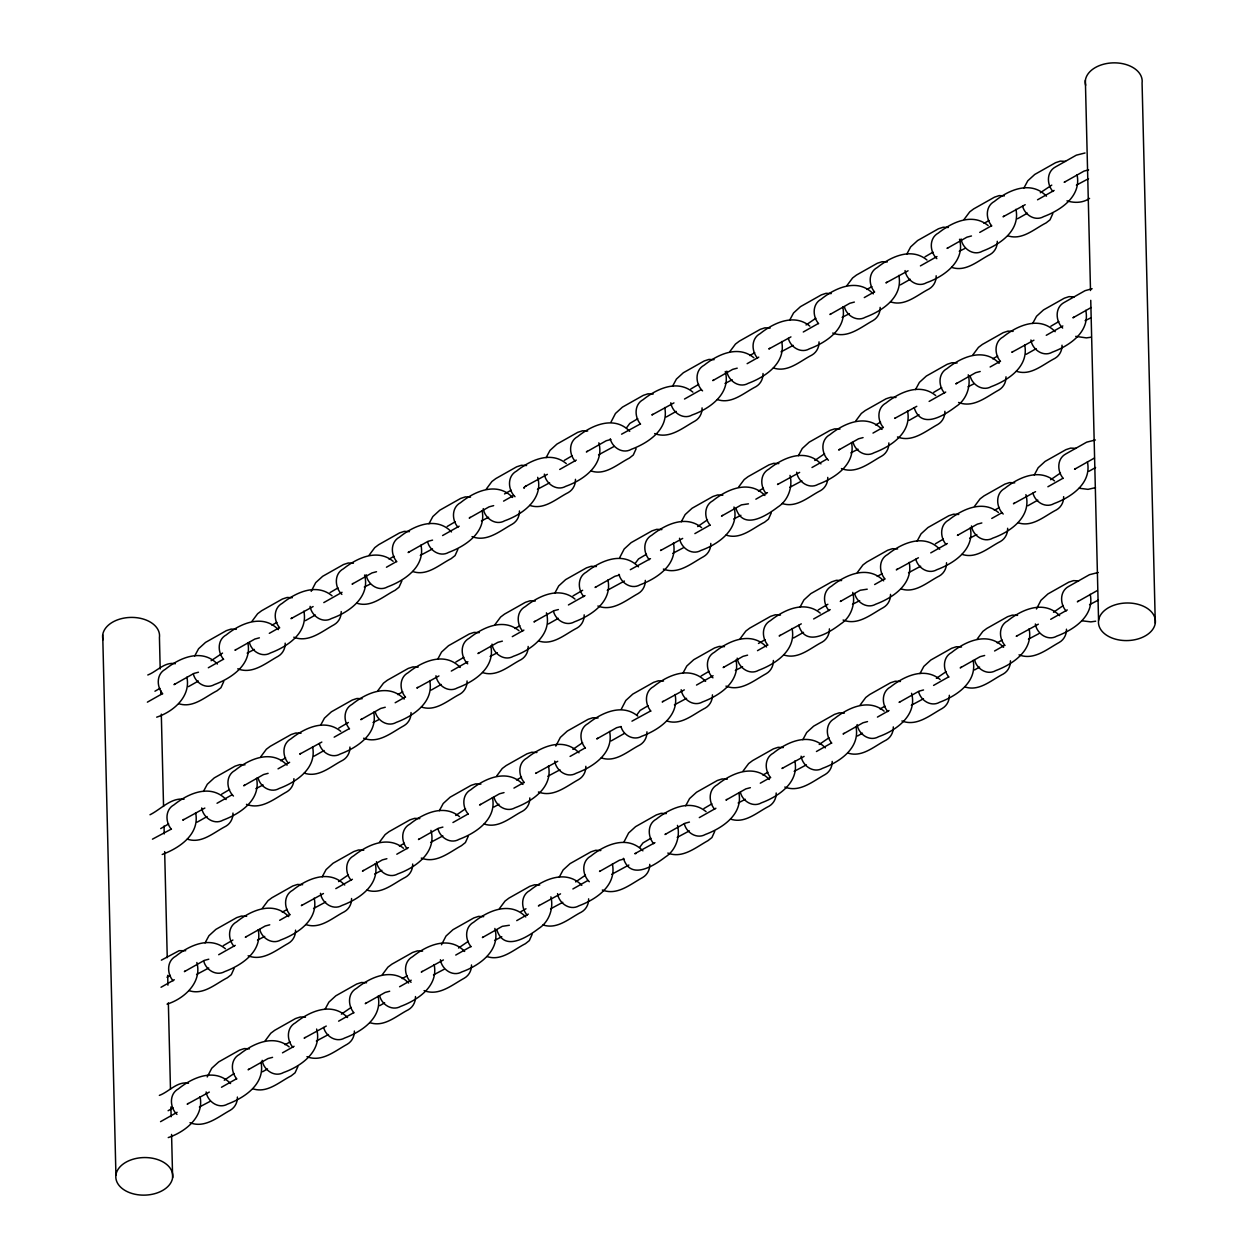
<?xml version="1.0" encoding="UTF-8"?>
<svg xmlns="http://www.w3.org/2000/svg" width="1258" height="1258" viewBox="0 0 1258 1258"><rect width="100%" height="100%" fill="white"/><g stroke="black" fill="none" stroke-linecap="round" stroke-linejoin="round"><path stroke-width="1.5" d="M232.966 813.061C233.139 818.455 230.481 823.597 225.764 826.286C213.923 832.246 201.705 844.102 187.332 839.133M285.189 643.153C285.377 648.546 282.72 653.688 277.987 656.377C265.8 663.029 252.654 674.681 237.762 668.816M237.4 1097.055C237.589 1102.448 234.931 1107.59 230.198 1110.295C218.011 1116.931 204.865 1128.583 189.989 1122.718M293.916 778.671C294.089 784.064 291.431 789.191 286.714 791.895C274.527 798.547 261.365 810.183 246.489 804.334M295.551 930.134C295.74 935.527 293.067 940.654 288.349 943.358C276.162 950.01 263.016 961.647 248.125 955.797M341.217 611.545C341.39 616.939 338.732 622.065 334.015 624.77C321.828 631.422 308.666 643.058 293.79 637.208M349.928 747.048C350.117 752.441 347.46 757.583 342.726 760.288C330.885 766.232 318.667 778.089 304.294 773.12M351.564 898.511C351.753 903.904 349.095 909.047 344.362 911.751C332.537 917.695 320.318 929.552 305.946 924.583M354.379 1031.041C354.552 1036.435 351.894 1041.577 347.177 1044.282C334.99 1050.917 321.844 1062.57 306.952 1056.704M411.036 712.563C411.224 717.956 408.567 723.098 403.834 725.787C391.663 732.439 378.501 744.091 363.625 738.226M412.687 864.026C412.86 869.42 410.202 874.562 405.485 877.251C393.644 883.21 381.426 895.067 367.053 890.098M415.486 996.556C415.675 1001.95 413.001 1007.092 408.284 1009.797C396.443 1015.741 384.225 1027.597 369.852 1022.628M467.064 680.955C467.237 686.349 464.579 691.475 459.862 694.18C448.021 700.14 435.803 711.981 421.43 707.027M519.444 510.952C519.633 516.346 516.975 521.488 512.258 524.177C500.071 530.829 486.909 542.465 472.033 536.616M471.498 964.949C471.687 970.343 469.03 975.485 464.296 978.174C452.125 984.825 438.963 996.462 424.088 990.612M528.171 646.455C528.36 651.848 525.687 656.99 520.969 659.695C509.128 665.655 496.91 677.496 482.537 672.543M529.807 797.918C529.995 803.312 527.338 808.454 522.605 811.158C510.779 817.102 498.561 828.959 484.188 824.006M575.472 479.329C575.661 484.723 572.988 489.865 568.27 492.57C556.429 498.514 544.211 510.371 529.838 505.417M584.184 614.847C584.372 620.241 581.715 625.383 576.982 628.072C565.156 634.032 552.938 645.889 538.566 640.92M585.835 766.311C586.024 771.704 583.35 776.846 578.633 779.535C566.446 786.187 553.3 797.839 538.408 791.974M588.634 898.841C588.823 904.235 586.165 909.377 581.432 912.081C569.591 918.025 557.373 929.882 543 924.913M645.307 580.363C645.48 585.756 642.822 590.898 638.105 593.587C625.918 600.239 612.772 611.891 597.88 606.026M646.942 731.826C647.131 737.219 644.473 742.362 639.74 745.051C627.899 751.01 615.681 762.867 601.308 757.898M702.074 407.891C702.247 413.284 699.59 418.427 694.872 421.115C682.685 427.767 669.539 439.419 654.647 433.554M649.741 864.356C649.93 869.75 647.272 874.892 642.539 877.581C630.368 884.232 617.206 895.885 602.33 890.019M710.786 543.409C710.974 548.803 708.317 553.929 703.584 556.634C691.397 563.285 678.251 574.922 663.375 569.072M712.437 694.872C712.61 700.266 709.952 705.392 705.235 708.097C693.394 714.057 681.176 725.897 666.803 720.944M763.024 373.5C763.197 378.894 760.54 384.02 755.822 386.725C743.981 392.685 731.763 404.526 717.39 399.572M773.371 660.466C773.56 665.859 770.902 671.001 766.185 673.706C753.998 680.342 740.836 691.994 725.96 686.129M819.037 341.877C819.225 347.271 816.568 352.413 811.835 355.118C799.994 361.062 787.791 372.918 773.403 367.949M776.186 792.996C776.375 798.39 773.701 803.532 768.984 806.236C757.143 812.196 744.925 824.037 730.552 819.084M827.764 477.395C827.937 482.789 825.279 487.931 820.562 490.62C808.721 496.58 796.503 508.436 782.13 503.467M829.399 628.858C829.588 634.252 826.915 639.394 822.197 642.083C810.356 648.043 798.138 659.9 783.765 654.931M880.144 307.392C880.333 312.786 877.675 317.928 872.942 320.617C860.771 327.269 847.609 338.921 832.733 333.055M832.198 761.389C832.387 766.782 829.73 771.925 824.996 774.614C812.81 781.265 799.663 792.917 784.788 787.052M888.871 442.91C889.06 448.304 886.387 453.446 881.669 456.135C869.482 462.787 856.336 474.423 841.445 468.574M890.507 594.374C890.695 599.767 888.038 604.894 883.305 607.598C871.118 614.25 857.972 625.886 843.096 620.037M936.172 275.785C936.361 281.179 933.688 286.305 928.97 289.01C917.129 294.97 904.911 306.81 890.538 301.857M893.306 726.904C893.495 732.298 890.837 737.44 886.104 740.129C874.279 746.088 862.06 757.945 847.688 752.976M944.884 411.287C945.072 416.681 942.415 421.823 937.682 424.528C925.511 431.164 912.349 442.816 897.473 436.951M946.535 562.751C946.708 568.144 944.05 573.286 939.333 575.991C927.492 581.935 915.274 593.792 900.901 588.838M997.28 241.284C997.468 246.678 994.811 251.82 990.077 254.525C978.237 260.485 966.034 272.326 951.646 267.372M949.334 695.281C949.523 700.675 946.849 705.817 942.132 708.521C929.945 715.173 916.799 726.809 901.907 720.96M1006.007 376.802C1006.18 382.196 1003.522 387.338 998.805 390.043C986.618 396.679 973.456 408.331 958.58 402.466M1007.642 528.266C1007.831 533.659 1005.158 538.801 1000.44 541.49C988.599 547.45 976.381 559.307 962.008 554.338M1010.441 660.796C1010.63 666.19 1007.972 671.332 1003.239 674.036C991.398 679.98 979.196 691.837 964.807 686.884M1062.019 345.195C1062.208 350.589 1059.535 355.731 1054.817 358.42C1042.976 364.38 1030.758 376.221 1016.385 371.267M1063.655 496.658C1063.843 502.052 1061.186 507.178 1056.453 509.883C1044.627 515.843 1032.409 527.684 1018.036 522.73M1066.47 629.189C1066.642 634.582 1063.985 639.724 1059.267 642.413C1047.081 649.065 1033.919 660.717 1019.043 654.852M223.782 681.443L220.952 687.701L217.036 690.784C205.196 696.728 192.993 708.584 178.62 703.631M234.13 968.424L231.299 974.683L227.399 977.749C215.558 983.709 203.34 995.565 188.967 990.596M297.894 1066.564L295.064 1072.807L291.148 1075.889C279.307 1081.849 267.105 1093.705 252.732 1088.736M401.852 580.944L399.022 587.203L395.122 590.285C383.281 596.229 371.063 608.086 356.69 603.132M457.881 549.337L455.05 555.596L451.135 558.662C439.294 564.622 427.091 576.479 412.718 571.509M468.228 836.303L465.397 842.561L461.497 845.643C449.31 852.295 436.164 863.931 421.273 858.082M532.15 934.348L529.319 940.607L525.419 943.689C513.579 949.648 501.36 961.489 486.988 956.536M636.123 448.744L633.293 455.003L629.377 458.085C617.536 464.029 605.334 475.886 590.961 470.917M714.764 831.302L711.934 837.545L708.034 840.627C695.847 847.279 682.701 858.931 667.809 853.066M771.264 512.902L768.449 519.161L764.534 522.243C752.693 528.187 740.49 540.044 726.102 535.09M1052.836 213.577L1050.005 219.836L1046.106 222.902C1034.265 228.862 1022.046 240.718 1007.674 235.749M194.723 655.921L198.591 648.735L205.541 642.398L226.377 630.635L231.095 629.079L236.284 629.33M203.434 791.439L207.303 784.253L214.253 777.9L235.104 766.138L239.822 764.597L244.996 764.848M311.198 591.354L315.711 582.627L322.677 576.29L343.513 564.528L348.23 562.986L353.404 563.238M205.07 942.902L208.954 935.716L215.904 929.363L236.74 917.601L241.457 916.06L246.647 916.311M320.57 725.331L324.438 718.145L331.389 711.808L352.24 700.046L356.942 698.489L362.131 698.74M428.978 523.721L432.846 516.535L439.797 510.198L460.648 498.435L465.35 496.879L470.539 497.13M207.224 1076.958L211.753 1068.246L218.703 1061.909L239.539 1050.147L244.256 1048.59L249.446 1048.842M322.205 876.795L326.074 869.608L333.024 863.271L353.875 851.509L358.593 849.952L363.766 850.204M437.69 659.239L441.574 652.037L448.524 645.7L469.36 633.938L474.077 632.397L479.267 632.648M546.114 457.629L549.982 450.427L556.932 444.09L577.768 432.327L582.485 430.786L587.675 431.038M325.004 1009.341L328.888 1002.139L335.839 995.801L356.674 984.039L361.392 982.498L366.581 982.75M439.341 810.702L443.209 803.5L450.16 797.163L471.011 785.401L475.713 783.86L480.902 784.111M610.948 422.201L615.461 413.473L622.427 407.136L643.263 395.374L647.98 393.817L653.154 394.068M554.825 593.131L558.694 585.945L565.644 579.608L586.495 567.845L591.213 566.289L596.386 566.54M672.543 386.269L676.411 379.083L683.377 372.73L704.213 360.967L708.93 359.426L714.104 359.678M441.495 944.758L446.008 936.046L452.959 929.693L473.81 917.931L478.527 916.39L483.701 916.642M619.659 557.703L624.188 548.991L631.139 542.638L651.974 530.876L656.692 529.335L661.881 529.587M555.816 746.12L560.345 737.408L567.295 731.071L588.131 719.309L592.848 717.752L598.037 718.004M681.27 521.787L685.138 514.585L692.089 508.248L712.924 496.485L717.642 494.944L722.831 495.196M621.31 709.166L625.824 700.454L632.774 694.101L653.625 682.339L658.343 680.798L663.516 681.05M789.678 320.161L793.546 312.975L800.497 306.637L821.348 294.875L826.05 293.318L831.239 293.586M559.275 877.125L563.144 869.938L570.094 863.601L590.946 851.839L595.647 850.282L600.837 850.534M682.905 673.25L686.774 666.048L693.724 659.711L714.575 647.949L719.277 646.408L724.466 646.659M624.11 841.696L628.623 832.985L635.589 826.648L656.424 814.885L661.142 813.328L666.315 813.58M798.39 455.679L802.258 448.493L809.224 442.14L830.06 430.378L834.777 428.836L839.951 429.088M906.814 254.069L910.682 246.867L917.632 240.53L938.468 228.767L943.185 227.226L948.375 227.478M685.704 805.78L689.573 798.578L696.539 792.241L717.375 780.479L722.092 778.938L727.266 779.189M800.041 607.142L803.909 599.956L810.86 593.603L831.695 581.841L836.413 580.3L841.602 580.551M915.525 389.571L919.394 382.385L926.344 376.048L947.195 364.285L951.913 362.744L957.086 362.996M1023.933 187.961L1027.802 180.775L1034.768 174.437L1055.604 162.675L1060.321 161.118L1065.495 161.37M802.84 739.673L806.708 732.486L813.659 726.149L834.51 714.387L839.212 712.83L844.401 713.082M917.161 541.034L921.045 533.848L927.995 527.511L948.831 515.749L953.548 514.192L958.738 514.459M1032.661 323.479L1036.529 316.277L1043.48 309.94L1064.331 298.177L1069.033 296.636L1074.222 296.888M919.975 673.58L923.844 666.378L930.794 660.041L951.63 648.279L956.347 646.738L961.537 646.989M1034.296 474.942L1038.165 467.74L1045.115 461.403L1065.966 449.641L1070.684 448.1L1075.857 448.351M1036.45 608.998L1040.979 600.286L1047.93 593.933L1068.765 582.171L1073.483 580.63L1078.672 580.881M252.025 621.248L257.638 613.715L261.554 610.775L282.405 599.012L287.123 597.471L292.296 597.723M369.16 555.155L374.774 547.623L378.689 544.683L399.525 532.92L404.243 531.363L409.432 531.615M260.752 756.766L266.366 749.233L270.281 746.293L291.117 734.53L295.834 732.989L301.024 733.241M486.296 489.048L491.909 481.515L495.825 478.575L516.661 466.812L521.378 465.271L526.567 465.523M377.872 690.658L383.486 683.141L387.417 680.185L408.252 668.423L412.97 666.882L418.143 667.133M262.387 908.229L268.001 900.697L271.917 897.756L292.768 885.994L297.47 884.453L302.659 884.704M495.007 624.566L500.621 617.033L504.537 614.093L525.388 602.33L530.09 600.774L535.279 601.025M626.453 427.924L629.802 423.427L637.759 418.741M379.523 842.121L385.137 834.589L389.052 831.648L409.888 819.886L414.605 818.345L419.795 818.596M265.186 1040.759L270.8 1033.227L274.716 1030.286L295.567 1018.524L300.285 1016.983L305.458 1017.235M729.86 351.595L735.474 344.063L739.389 341.122L760.225 329.36L764.943 327.819L770.132 328.071M496.658 776.029L502.256 768.496L506.188 765.556L527.023 753.794L531.741 752.237L536.914 752.488M635.164 563.442L638.514 558.945L646.486 554.259M382.322 974.667L387.936 967.135L391.851 964.194L412.703 952.432L417.404 950.875L422.594 951.127M846.996 285.487L852.594 277.971L856.525 275.015L877.361 263.252L882.078 261.711L887.252 261.963M738.572 487.113L744.186 479.581L748.101 476.64L768.952 464.878L773.67 463.321L778.844 463.573M499.457 908.559L505.071 901.027L508.987 898.086L529.822 886.324L534.54 884.783L539.729 885.034M636.8 714.89L640.165 710.393L648.122 705.722M964.115 219.395L969.729 211.863L973.645 208.922L994.496 197.16L999.198 195.603L1004.387 195.871M855.707 421.005L861.321 413.473L865.237 410.533L886.088 398.77L890.79 397.229L895.979 397.481M740.223 638.577L745.837 631.044L749.752 628.104L770.588 616.341L775.305 614.785L780.495 615.036M639.614 847.436L642.964 842.939L650.921 838.253M972.843 354.913L978.457 347.381L982.372 344.425L1003.208 332.662L1007.925 331.121L1013.115 331.373M857.343 572.469L862.957 564.936L866.872 561.996L887.723 550.233L892.441 548.692L897.614 548.944M743.022 771.107L748.636 763.575L752.551 760.634L773.387 748.872L778.104 747.315L783.294 747.567M974.478 506.376L980.092 498.844L984.008 495.888L1004.859 484.126L1009.561 482.585L1014.75 482.836M860.158 704.999L865.771 697.467L869.687 694.526L890.522 682.764L895.24 681.223L900.429 681.474M977.277 638.907L982.891 631.374L986.807 628.434L1007.658 616.672L1012.375 615.115L1017.549 615.366M211.108 660.717L222.54 653.075M806.064 324.957L815.844 318.243M338.591 881.591L348.372 874.876M697.655 526.567L707.436 519.853M455.726 815.483L465.507 808.784M224.27 1080.229L234.051 1073.514M1040.319 192.757L1051.767 185.115M814.775 460.475L824.556 453.761M572.862 749.391L582.627 742.676M341.405 1014.121L351.171 1007.406M458.525 948.013L468.306 941.314M575.661 881.921L585.442 875.206M1050.682 479.723L1060.463 473.024M819.225 744.469L829.006 737.754M936.361 678.361L946.142 671.646M1053.496 612.269L1063.262 605.554M330.052 592.581L338.009 587.911M447.172 526.489L455.144 521.803M564.307 460.381L572.28 455.695M690.752 389.021L698.709 384.35M160.694 828.597L168.651 823.911M221.644 794.191L229.601 789.521M338.764 728.099L348.387 722.485M925.007 256.821L932.98 252.15M455.899 661.991L463.856 657.321M573.035 595.899L582.658 590.285M223.279 945.654L232.903 940.04M933.719 392.339L941.692 387.653M1050.855 326.231L1058.827 321.561M701.099 676.002L709.072 671.316M818.235 609.91L827.858 604.28M935.37 543.802L943.327 539.116M703.914 808.532L711.871 803.862M174.941 683.943L174.013 684.651L193.921 673.423L198.45 672.228M235.891 649.553L234.963 650.26L254.871 639.033L259.384 637.837M291.903 617.945L290.991 618.653L313.1 606.545M353.026 583.445L352.098 584.152L372.006 572.925L376.519 571.73M409.039 551.837L408.127 552.545L428.019 541.317L432.548 540.122M470.146 517.352L469.234 518.06L489.126 506.832L493.655 505.637M526.174 485.73L525.246 486.437L547.356 474.345M587.282 451.245L586.37 451.952L606.262 440.725L610.79 439.529M652.76 414.291L651.848 414.998L673.958 402.89M713.711 379.9L712.799 380.608L732.691 369.365L737.219 368.169M769.739 348.277L768.811 348.985L790.936 336.892M830.846 313.792L829.934 314.5L849.826 303.272L854.355 302.077M183.652 819.461L182.74 820.169L204.85 808.061M886.874 282.185L885.947 282.893L908.056 270.784M244.602 785.071L243.69 785.778L263.582 774.535L268.111 773.34M947.982 247.7L947.054 248.392L966.962 237.164L971.475 235.969M300.631 753.448L299.703 754.155L321.828 742.063M1003.994 216.077L1003.082 216.785L1025.191 204.692M361.738 718.963L360.826 719.67L380.718 708.443L385.247 707.248M1065.117 181.592L1064.189 182.3L1084.082 171.072L1088.61 169.877M417.75 687.355L416.838 688.063L438.948 675.955M478.873 652.871L477.946 653.562L497.854 642.335L502.367 641.14M534.886 621.248L533.974 621.955L553.866 610.728L558.395 609.532M595.993 586.763L595.081 587.47L614.973 576.243L619.502 575.048M661.488 549.809L660.56 550.517L682.685 538.408M722.438 515.403L721.51 516.11L741.418 504.883L748.447 503.829M778.45 483.795L777.538 484.503L799.648 472.395M839.573 449.31L838.646 450.018L858.554 438.79L863.067 437.595M895.586 417.687L894.674 418.395L916.783 406.303M185.303 970.924L184.376 971.632L204.283 960.404L208.797 959.209M956.693 383.203L955.781 383.91L975.673 372.683L980.202 371.487M246.254 936.534L245.326 937.241L265.234 925.998L269.747 924.803M1012.721 351.595L1011.794 352.303L1033.919 340.195M302.266 904.911L301.354 905.618L323.463 893.526M1073.829 317.11L1072.917 317.818L1091.142 307.518M363.373 870.426L362.461 871.134L382.353 859.906L386.882 858.711M419.401 838.819L418.474 839.526L438.382 828.283L442.895 827.088M480.509 804.334L479.597 805.026L499.489 793.798L504.018 792.603M536.537 772.711L535.609 773.418L557.719 761.31M597.644 738.226L596.717 738.933L616.624 727.706L621.138 726.511M663.123 701.272L662.211 701.98L684.321 689.871M724.073 666.866L723.161 667.573L743.053 656.346L747.582 655.151M780.102 635.259L779.174 635.966L801.283 623.858M841.209 600.774L840.297 601.481L860.189 590.254L867.234 589.184M188.102 1103.455L187.19 1104.162L209.3 1092.07M897.221 569.151L896.309 569.858L918.419 557.766M249.053 1069.064L248.125 1069.772L268.033 1058.544L272.561 1057.349M958.344 534.666L957.417 535.373L977.324 524.146L981.838 522.951M305.065 1037.441L304.153 1038.149L326.262 1026.056M1014.357 503.058L1013.445 503.766L1035.554 491.658M366.188 1002.956L365.26 1003.664L385.168 992.436L389.681 991.241M1075.464 468.574L1074.552 469.265L1094.444 458.038M422.201 971.349L421.288 972.057L443.398 959.948M483.308 936.864L482.396 937.572L502.288 926.328L509.333 925.275M539.336 905.241L538.408 905.949L560.533 893.856M600.443 870.756L599.531 871.464L619.423 860.236L623.952 859.041M665.938 833.802L665.01 834.51L684.918 823.282L689.431 822.087M726.888 799.412L725.96 800.104L745.852 788.876L750.381 787.681M782.901 767.789L781.973 768.496L804.098 756.404M844.008 733.304L843.096 734.012L862.988 722.784L867.517 721.589M900.036 701.697L899.108 702.389L919.016 691.161L923.529 689.966M961.143 667.196L960.216 667.904L980.124 656.676L984.652 655.481M1017.156 635.589L1016.244 636.296L1038.353 624.188M1078.279 601.104L1077.351 601.811L1097.259 590.584M149.985 814.759C160.772 809.46 171.072 797.352 184.045 799.239M147.799 674.98C156.81 671.583 164.829 661.441 175.334 663.737M154.954 691.208L159.939 688.393M271.932 625.195L276.902 622.395M389.052 559.102L394.037 556.288M504.537 493.938L511.157 490.195M749.752 355.542L754.737 352.727M866.888 289.434L871.857 286.635M984.023 223.342L988.992 220.527M147.375 702.153L162.298 693.724M208.325 667.762L223.248 659.334M269.306 633.34L279.26 627.726M323.793 602.598L342.034 592.298M386.442 567.232L396.396 561.618M442.58 535.546L459.17 526.19M503.577 501.124L513.531 495.51M559.716 469.454L576.29 460.098M640.118 424.072L621.594 434.183M684.494 399.038L701.068 389.681M747.142 363.672L758.747 357.13M803.28 332.002L818.203 323.573M864.277 297.58L874.216 291.966M920.416 265.894L936.99 256.538M979.746 232.416L991.351 225.858M1037.535 199.802L1054.125 190.43M188.433 686.648L198.387 681.034M254.352 649.442L247.166 653.122M305.395 620.65L315.349 615.036M369.821 584.278L364.301 587.03M432.485 548.928L420.314 555.407M488.623 517.242L481.421 520.922M549.604 482.82L537.449 489.315M614.046 446.464L598.556 454.83M666.268 416.996L676.206 411.382M732.187 379.79L725.001 383.47M793.185 345.368L781.014 351.863M849.323 313.698L842.121 317.362M900.366 284.89L910.305 279.276M964.792 248.518L959.256 251.27M1017.486 218.782L1027.44 213.168M1088.547 178.683L1076.392 185.162M156.684 717.17C173.415 711.714 191.012 696.507 186.876 677.166M1089.57 198.371C1083.012 202.994 1074.442 203.198 1066.988 200.855M280.644 760.713L285.613 757.898M397.78 694.605L402.749 691.806M514.899 628.513L519.884 625.698M758.48 491.06L763.449 488.246M875.599 424.952L880.584 422.138M992.735 358.844L997.704 356.045M171.009 829.242L152.454 839.165M217.036 803.264L231.959 794.852M278.034 768.842L289.639 762.301M334.172 737.172L349.095 728.744M395.169 702.75L405.107 697.136M451.308 671.064L467.882 661.708M512.289 636.642L523.894 630.101M568.427 604.956L585.017 595.6M650.496 558.646L630.321 569.701M694.872 533.612L709.795 525.184M755.854 499.19L767.474 492.633M811.992 467.504L826.915 459.091M872.989 433.082L882.943 427.468M929.127 401.412L945.717 392.056M990.125 366.99L1000.079 361.376M1046.263 335.304L1062.837 325.948M197.144 822.166L207.098 816.552M263.079 784.961L255.877 788.64M314.123 756.152L324.061 750.539M378.548 719.796L373.013 722.532M431.242 690.06L441.196 684.446M497.335 652.76L490.148 656.44M548.378 623.952L558.332 618.338M624.424 581.039L607.284 590.332M683.267 547.828L672.763 553.378M740.899 515.308L733.713 518.988M801.896 480.886L789.725 487.365M858.035 449.2L850.848 452.88M909.078 420.392L919.032 414.778M973.503 384.036L967.968 386.788M1026.214 354.3L1036.152 348.686M1090.639 317.944L1085.104 320.68M162.203 854.481C179.611 847.986 200.085 834.085 195.603 812.684M161.37 960.153L179.155 950.686L185.697 950.702M166.984 977.246L170.286 975.375M282.279 912.176L287.264 909.361M399.415 846.068L404.4 843.269M516.551 779.976L521.52 777.161M758.464 643.451L765.084 639.709M877.251 576.416L882.22 573.601M994.37 510.308L999.355 507.509M161.04 987.263L174.312 979.762M218.688 954.728L235.262 945.371M279.669 920.306L289.623 914.692M335.807 888.635L352.397 879.279M396.805 854.213L408.41 847.656M452.943 822.528L467.866 814.099M513.94 788.106L523.878 782.492M570.078 756.42L585.001 748.007M650.48 711.053L631.956 721.164M696.507 685.075L713.097 675.719M757.505 650.653L767.459 645.039M813.643 618.967L830.217 609.611M874.64 584.545L884.578 578.932M930.763 552.875L947.353 543.519M991.76 518.453L1001.714 512.839M1047.898 486.767L1062.821 478.354M208.734 968.015L196.578 974.494M264.715 936.424L257.528 940.103M325.712 902.002L313.541 908.496M381.85 870.332L374.664 873.995M442.847 835.91L430.676 842.388M494.001 807.023L498.97 804.224M559.967 769.802L547.812 776.28M611.136 740.931L624.393 733.445M686.569 698.363L674.398 704.842M742.55 666.771L735.348 670.451M793.594 637.963L803.532 632.349M859.67 600.664L852.484 604.343M920.667 566.242L908.512 572.736M976.806 534.571L969.619 538.235M1027.849 505.763L1037.803 500.149M1088.956 471.278L1095.592 467.52M167.047 1004.136C184.376 998.758 202.334 982.231 196.846 962.512M159.357 1095.388C168.965 1091.928 177.362 1080.937 188.496 1083.248M168.116 1110.72L173.101 1107.905M285.094 1044.706L290.063 1041.907M402.214 978.598L407.199 975.799M521.016 911.563L525.986 908.763M762.914 775.054L767.899 772.239M880.05 708.946L885.019 706.147M997.185 642.854L1002.154 640.039M160.537 1121.664L177.111 1112.308M221.487 1087.258L236.41 1078.845M282.484 1052.836L294.089 1046.294M338.606 1021.166L353.545 1012.737M399.604 986.744L411.209 980.186M455.742 955.058L470.665 946.645M516.739 920.636L528.344 914.094M572.877 888.966L587.801 880.537M654.946 842.64L634.771 853.695L636.123 853.459M699.306 817.606L715.896 808.249M760.304 783.184L770.258 777.57M816.442 751.498L831.365 743.085M877.439 717.091L889.044 710.534M933.578 685.406L948.501 676.977M994.575 650.984L1004.513 645.37M1050.697 619.298L1067.287 609.941M209.882 1101.489L199.377 1107.04M262.545 1071.769L267.514 1068.954M328.511 1034.532L316.356 1041.026M379.68 1005.661L384.649 1002.862M443.98 969.368L433.475 974.919M501.785 936.754L494.598 940.434M562.766 902.332L550.611 908.826M628.858 865.032L611.718 874.326M689.368 830.893L677.213 837.372M745.349 799.302L738.163 802.981M806.347 764.88L794.175 771.358M857.5 736.009L862.485 733.194M923.466 698.772L911.311 705.266M974.635 669.901L979.605 667.102M1038.951 633.607L1028.446 639.158M1098.391 600.066L1089.554 604.673M168.242 1137.578C185.303 1131.901 204.346 1116.821 200.038 1096.677M1095.451 487.664L1088.028 489.346L1079.144 488.246M1085.025 152.989L1076.329 155.174L1055.478 166.937C1046.42 171.764 1046.703 184.407 1052.899 191.452M1092.117 288.727L1085.041 290.692L1064.205 302.455C1054.629 307.565 1055.525 321.293 1062.664 328.071M1091.252 337.207L1086.393 337.883L1075.716 336.373M1095.388 439.97L1086.692 442.156L1065.841 453.918C1056.783 458.745 1057.066 471.388 1063.262 478.433M1098.187 572.5L1089.491 574.686L1068.64 586.448C1059.598 591.276 1059.865 603.919 1066.061 610.963M1095.702 621.2L1090.828 621.877L1081.943 620.776M988.096 225.544C972.497 212.618 952.039 222.147 938.358 233.044C928.766 238.155 929.678 251.867 936.817 258.661M926.989 260.029C911.39 247.103 890.931 256.648 877.235 267.529C868.193 272.357 868.46 285 874.656 292.045M935.716 395.547C920.117 382.621 899.643 392.15 885.962 403.047C876.905 407.859 877.172 420.518 883.368 427.547M1054.487 480.902C1038.888 467.976 1018.414 477.521 1004.733 488.403C995.157 493.513 996.053 507.241 1003.208 514.035M809.853 326.137C794.254 313.211 773.796 322.74 760.115 333.637C751.057 338.449 751.325 351.108 757.52 358.137M998.459 512.509C982.86 499.599 962.401 509.128 948.705 520.026C939.663 524.838 939.93 537.496 946.126 544.525M753.841 357.744C738.242 344.818 717.783 354.363 704.087 365.245C694.51 370.355 695.407 384.083 702.562 390.876M692.891 392.134C677.291 379.224 656.833 388.753 643.137 399.635C634.079 404.463 634.362 417.121 640.558 424.15M701.618 527.652C686.003 514.726 665.545 524.271 651.864 535.153C642.807 539.981 643.074 552.624 649.27 559.668M940.151 679.54C924.551 666.614 904.093 676.144 890.397 687.041C881.355 691.869 881.622 704.511 887.818 711.556M820.216 613.102C804.617 600.192 784.159 609.721 770.462 620.603C761.42 625.43 761.688 638.073 767.883 645.118M566.289 463.589C550.689 450.663 530.231 460.192 516.535 471.09C506.958 476.2 507.87 489.912 515.009 496.706M884.138 711.147C868.539 698.237 848.065 707.767 834.384 718.648C825.327 723.476 825.61 736.119 831.79 743.163M575.016 599.091C559.417 586.181 538.943 595.71 525.262 606.608C516.205 611.419 516.472 624.078 522.668 631.107M518.988 630.714C503.389 617.788 482.93 627.317 469.234 638.215C459.657 643.325 460.57 657.038 467.709 663.831M637.759 716.069C622.16 703.143 601.701 712.688 588.005 723.57C578.963 728.398 579.23 741.041 585.426 748.085M393.141 561.304C377.542 548.378 357.083 557.907 343.387 568.805C333.81 573.915 334.707 587.628 341.862 594.421M706.053 811.646C690.453 798.72 669.995 808.265 656.299 819.147C647.257 823.974 647.524 836.617 653.72 843.662M332.033 595.789C316.434 582.863 295.96 592.408 282.279 603.29C273.222 608.117 273.505 620.76 279.701 627.805M340.745 731.307C325.146 718.381 304.688 727.91 290.991 738.808C281.949 743.62 282.217 756.278 288.412 763.307M459.516 816.662C443.917 803.736 423.459 813.281 409.778 824.163C400.72 828.991 400.988 841.633 407.183 848.678M403.504 848.269C387.904 835.359 367.446 844.889 353.75 855.77C344.692 860.598 344.975 873.256 351.171 880.285M225.418 948.768C209.819 935.858 189.36 945.387 175.664 956.269C166.622 961.096 166.889 973.755 173.085 980.784M289.183 1046.908C273.568 1033.982 253.11 1043.527 239.429 1054.408C230.371 1059.236 230.639 1071.879 236.834 1078.924M1046.452 196.169C1031.183 180.256 1008.979 189.612 994.37 201.437C985.313 206.249 985.596 218.908 991.791 225.937M1055.179 331.687C1039.91 315.758 1017.706 325.13 1003.082 336.94C994.04 341.767 994.307 354.41 1000.503 361.455M999.151 363.295C983.882 347.381 961.678 356.737 947.07 368.563C938.012 373.374 938.295 386.033 944.491 393.062M873.304 293.885C858.035 277.971 835.831 287.327 821.222 299.152C812.165 303.964 812.432 316.623 818.628 323.652M882.031 429.403C866.762 413.473 844.558 422.845 829.934 434.655C820.358 439.765 821.254 453.493 828.409 460.286M1059.629 615.681C1044.344 599.767 1022.141 609.124 1007.532 620.933C998.475 625.761 998.758 638.404 1004.953 645.448M939.695 549.243C924.41 533.329 902.206 542.685 887.598 554.511C878.54 559.323 878.823 571.981 885.019 579.01M820.924 463.887C805.639 447.974 783.435 457.33 768.827 469.14C759.769 473.967 760.052 486.626 766.248 493.655M1003.601 647.288C988.332 631.374 966.128 640.731 951.52 652.556C942.462 657.368 942.729 670.027 948.925 677.056M883.666 580.85C868.397 564.936 846.194 574.308 831.585 586.118C822.528 590.946 822.795 603.588 828.991 610.633M764.895 495.495C749.626 479.581 727.423 488.937 712.814 500.763C703.757 505.574 704.024 518.233 710.22 525.262M629.739 431.337C614.47 415.423 592.266 424.779 577.658 436.605C568.6 441.416 568.868 454.075 575.063 461.104M766.531 646.958C751.262 631.044 729.058 640.401 714.45 652.226C704.873 657.336 705.769 671.049 712.924 677.842M638.466 566.855C623.182 550.941 600.994 560.297 586.37 572.107C577.312 576.935 577.595 589.577 583.791 596.622M825.358 747.881C810.089 731.967 787.885 741.324 773.277 753.149C764.219 757.961 764.487 770.619 770.682 777.648M705.596 681.349C690.312 665.435 668.108 674.807 653.5 686.616C644.442 691.444 644.725 704.087 650.921 711.132M512.604 497.445C497.335 481.531 475.131 490.887 460.522 502.697C451.465 507.524 451.748 520.167 457.943 527.212M769.346 779.488C754.077 763.575 731.873 772.931 717.249 784.756C708.191 789.584 708.474 802.227 714.67 809.271M451.496 531.93C436.227 516.016 414.024 525.372 399.415 537.182C390.357 542.009 390.625 554.668 396.82 561.697M578.995 752.803C563.726 736.889 541.522 746.246 526.898 758.055C517.84 762.883 518.123 775.541 524.319 782.57M460.224 667.432C444.939 651.518 422.751 660.89 408.127 672.7C399.069 677.527 399.352 690.17 405.548 697.215M642.901 850.848C627.632 834.935 605.428 844.291 590.82 856.1C581.243 861.211 582.139 874.939 589.294 881.732M522.966 784.41C507.697 768.496 485.494 777.853 470.885 789.678C461.828 794.506 462.095 807.149 468.291 814.178M404.195 699.055C388.926 683.141 366.723 692.498 352.114 704.323C343.057 709.135 343.324 721.793 349.52 728.822M581.794 885.333C566.525 869.42 544.321 878.776 529.697 890.601C520.655 895.413 520.922 908.072 527.118 915.101M278.348 629.645C263.079 613.731 240.876 623.087 226.267 634.897C217.209 639.724 217.477 652.383 223.672 659.412M525.781 916.94C510.496 901.027 488.293 910.399 473.684 922.208C464.627 927.036 464.91 939.679 471.105 946.724M217.398 664.035C202.129 648.122 179.925 657.478 165.317 669.303C156.259 674.115 156.527 686.774 162.722 693.803M287.076 765.147C271.791 749.233 249.587 758.605 234.979 770.415C225.402 775.526 226.298 789.253 233.453 796.047M464.658 951.441C449.389 935.527 427.185 944.884 412.577 956.693C403 961.804 403.897 975.532 411.051 982.325M344.723 885.003C329.454 869.089 307.251 878.446 292.642 890.271C283.585 895.083 283.852 907.741 290.048 914.77M226.126 799.553C210.841 783.64 188.637 792.996 174.029 804.806C164.971 809.633 165.254 822.292 171.45 829.321M408.646 983.048C393.377 967.135 371.173 976.491 356.549 988.316C347.507 993.128 347.774 1005.787 353.97 1012.816M288.711 916.61C273.442 900.697 251.238 910.069 236.614 921.878C227.572 926.706 227.84 939.349 234.035 946.393M347.538 1017.533C332.254 1001.62 310.05 1010.976 295.441 1022.801C286.384 1027.629 286.667 1040.272 292.862 1047.301M230.56 1083.547C215.291 1067.633 193.087 1076.99 178.479 1088.815C168.902 1093.925 169.799 1107.638 176.938 1114.431M1022.597 206.108C1024.688 214.976 1035.177 221.581 1043.653 216.612C1061.06 210.102 1081.534 196.217 1077.052 174.815M1032.96 493.073C1035.051 501.958 1045.54 508.546 1054.015 503.593C1071.423 497.083 1091.897 483.198 1087.415 461.796M970.201 376.111C972.292 384.979 982.797 391.584 991.257 386.615C1008.664 380.105 1029.154 366.22 1024.657 344.818M914.189 407.718C921.202 429.984 943.893 415.69 956.08 406.476C966.317 399.997 971.239 386.426 968.251 374.79M844.354 306.7C846.445 315.569 856.934 322.158 865.41 317.205C882.817 310.695 903.291 296.809 898.81 275.408M974.651 660.104C976.743 668.973 987.231 675.577 995.707 670.608C1013.115 664.098 1033.589 650.213 1029.107 628.811M915.824 559.181C917.915 568.05 928.42 574.654 936.88 569.701C954.287 563.191 974.777 549.306 970.28 527.888M853.066 442.203C855.173 451.087 865.661 457.676 874.121 452.723C891.529 446.213 912.019 432.327 907.521 410.91M788.341 338.308C790.433 347.177 800.921 353.781 809.381 348.828C826.789 342.318 847.279 328.417 842.781 307.015M918.623 691.711C920.714 700.596 931.219 707.185 939.679 702.231C957.086 695.721 977.576 681.836 973.079 660.419M854.717 593.666C856.808 602.551 867.297 609.139 875.772 604.186C893.18 597.676 913.654 583.791 909.172 562.373M798.688 625.289C805.702 647.54 828.409 633.261 840.596 624.031C850.833 617.568 855.755 603.982 852.751 592.361M735.946 508.311C742.959 530.562 765.65 516.283 777.837 507.053C788.09 500.59 792.996 487.003 790.008 475.382M610.256 438.806C612.347 447.675 622.836 454.28 631.312 449.31C648.719 442.816 669.193 428.915 664.711 407.513M740.38 792.304C742.472 801.173 752.976 807.778 761.436 802.824C778.844 796.314 799.333 782.413 794.836 761.011M618.967 574.324C621.059 583.193 631.563 589.782 640.023 584.828C657.431 578.318 677.92 564.433 673.423 543.031M684.368 823.911C686.459 832.796 696.948 839.385 705.423 834.431C722.831 827.921 743.305 814.036 738.823 792.634M621.138 727.045C623.528 735.395 633.749 740.946 641.659 736.292C659.082 729.782 679.556 715.896 675.059 694.495M553.489 611.278C555.58 620.147 566.069 626.751 574.544 621.782C591.952 615.272 612.426 601.387 607.944 579.985M623.418 858.318C630.431 880.569 653.122 866.29 665.309 857.06C675.562 850.597 680.484 837.01 677.48 825.39M427.641 541.868C429.733 550.737 440.221 557.341 448.681 552.372C466.089 545.862 486.579 531.977 482.081 510.575M494.017 797.226C496.108 806.095 506.597 812.699 515.072 807.746C532.48 801.236 552.954 787.335 548.472 765.933M496.816 929.756C503.829 952.023 526.52 937.729 538.707 928.514C548.96 922.035 553.882 908.465 550.878 896.828M437.988 828.833C440.096 837.718 450.584 844.307 459.044 839.353C476.452 832.843 496.941 818.958 492.444 797.556M375.246 711.871C377.337 720.74 387.826 727.328 396.301 722.375C413.709 715.865 434.183 701.98 429.701 680.578M319.218 743.478C321.325 752.347 331.813 758.951 340.273 753.998C357.681 747.488 378.171 733.587 373.673 712.185M249.398 642.461C251.49 651.329 261.978 657.918 270.439 652.965C287.862 646.455 308.336 632.57 303.838 611.168M379.68 995.864C381.787 1004.733 392.276 1011.338 400.736 1006.369C418.143 999.858 438.633 985.973 434.136 964.572M258.11 777.963C260.202 786.848 270.706 793.436 279.166 788.483C296.573 781.973 317.063 768.088 312.566 746.67M193.37 674.068C195.462 682.937 205.966 689.541 214.426 684.572C231.834 678.062 252.323 664.177 247.826 642.775M323.668 1027.471C325.759 1036.356 336.248 1042.945 344.723 1037.992C362.131 1031.481 382.621 1017.596 378.123 996.179M259.746 929.426C261.853 938.311 272.341 944.9 280.801 939.946C298.209 933.436 318.699 919.551 314.201 898.133M203.733 961.049C205.825 969.918 216.329 976.507 224.789 971.553C242.196 965.043 262.686 951.158 258.189 929.756M1030.931 339.99C1032.268 349.567 1043.291 357.429 1052.364 352.13C1069.772 345.62 1090.261 331.735 1085.764 310.333M1025.899 494.646C1031.859 516.425 1010.897 531.725 992.892 538.078C983.819 543.393 972.796 535.515 971.459 525.938M961.096 238.957C962.433 248.534 973.456 256.412 982.529 251.113C999.937 244.602 1020.427 230.701 1015.929 209.3M959.524 239.287C965.484 261.066 944.506 276.351 926.517 282.72C917.444 288.019 906.42 280.157 905.068 270.58M1035.365 623.984C1036.718 633.56 1047.725 641.438 1056.814 636.123C1074.222 629.613 1094.712 615.728 1090.214 594.326M911.578 693.284C917.538 715.063 896.561 730.348 878.571 736.716C869.482 742.016 858.475 734.137 857.123 724.577M796.66 472.19C798.012 481.767 809.02 489.645 818.109 484.33C835.516 477.82 855.99 463.935 851.509 442.533M726.825 371.157C728.178 380.734 739.201 388.612 748.274 383.313C765.682 376.802 786.171 362.917 781.674 341.5M725.268 371.487C731.228 393.267 710.251 408.567 692.262 414.92C683.173 420.235 672.149 412.357 670.813 402.78M801.11 756.184C802.447 765.76 813.47 773.639 822.543 768.324C839.951 761.813 860.441 747.928 855.943 726.526M733.98 507.005C739.94 528.785 718.963 544.069 700.973 550.438C691.9 555.737 680.877 547.859 679.524 538.282M737.188 658.138C738.54 667.715 749.548 675.593 758.637 670.278C776.044 663.768 796.534 649.883 792.037 628.481M681.176 689.746C682.512 699.322 693.535 707.2 702.609 701.901C720.016 695.391 740.506 681.506 736.009 660.088M598.824 442.832C604.784 464.611 583.806 479.911 565.817 486.28C556.744 491.579 545.72 483.701 544.368 474.124M537.716 477.332C543.676 499.111 522.699 514.396 504.71 520.765C495.621 526.064 484.613 518.186 483.261 508.625M546.428 612.835C552.388 634.614 531.426 649.914 513.421 656.283C504.348 661.582 493.325 653.704 491.988 644.127M554.731 761.106C556.083 770.682 567.106 778.56 576.18 773.245C593.587 766.735 614.077 752.85 609.58 731.448M557.546 893.636C558.882 903.213 569.905 911.091 578.979 905.791C596.386 899.281 616.876 885.38 612.379 863.979M435.96 675.75C437.312 685.311 448.32 693.189 457.409 687.89C474.816 681.38 495.306 667.495 490.809 646.093M494.866 928.451C500.81 950.23 479.848 965.515 461.859 971.884C452.77 977.199 441.747 969.32 440.41 959.744M430.944 830.406C436.903 852.185 415.926 867.47 397.937 873.838C388.864 879.153 377.84 871.275 376.488 861.699M366.141 574.717C367.478 584.294 378.501 592.172 387.574 586.857C404.982 580.347 425.471 566.462 420.974 545.06M364.568 575.048C370.528 596.827 349.551 612.111 331.562 618.48C322.473 623.779 311.465 615.901 310.113 606.34M320.476 893.306C321.812 902.882 332.835 910.761 341.924 905.461C359.332 898.951 379.806 885.05 375.324 863.648M316.623 1029.044C322.583 1050.823 301.606 1066.108 283.616 1072.476C274.527 1077.776 263.504 1069.898 262.167 1060.321M201.705 807.95C203.041 817.527 214.064 825.405 223.138 820.09C240.561 813.58 261.035 799.695 256.538 778.293M206.139 1091.944C207.491 1101.521 218.515 1109.399 227.588 1104.084C244.996 1097.574 265.485 1083.688 260.988 1062.287M1155.284 623.103A28.478 18.791 -1.4 0 0 1114.965 604.894A28.478 18.791 -1.4 0 0 1110.531 637.381A28.478 18.791 -1.4 0 0 1155.284 623.103L1142.075 82.965A28.478 18.791 -1.4 0 0 1112.575 62.884A28.478 18.791 -1.4 0 0 1085.67 85.245M1085.371 80.355L1090.513 290.519M1090.749 300.332L1098.564 620.493M160.191 668.942L159.436 637.507A28.478 18.791 -1.4 0 0 129.92 617.442A28.478 18.791 -1.4 0 0 103.014 639.803M160.725 690.548L160.82 694.463M161.307 714.119L163.556 806.425M164.043 826.066L164.232 833.928M164.656 851.603L167.251 957.668M167.691 975.343L167.927 985.156M168.352 1002.846L170.475 1089.255M170.899 1106.946L171.135 1116.758M171.575 1134.433L172.629 1177.645A28.478 18.791 -1.4 0 1 127.876 1191.939A28.478 18.791 -1.4 0 1 132.326 1159.451A28.478 18.791 -1.4 0 1 172.629 1177.645M102.716 634.897L115.925 1175.035M524.617 486.862L523.91 488.214L524.649 486.94"/></g></svg>
